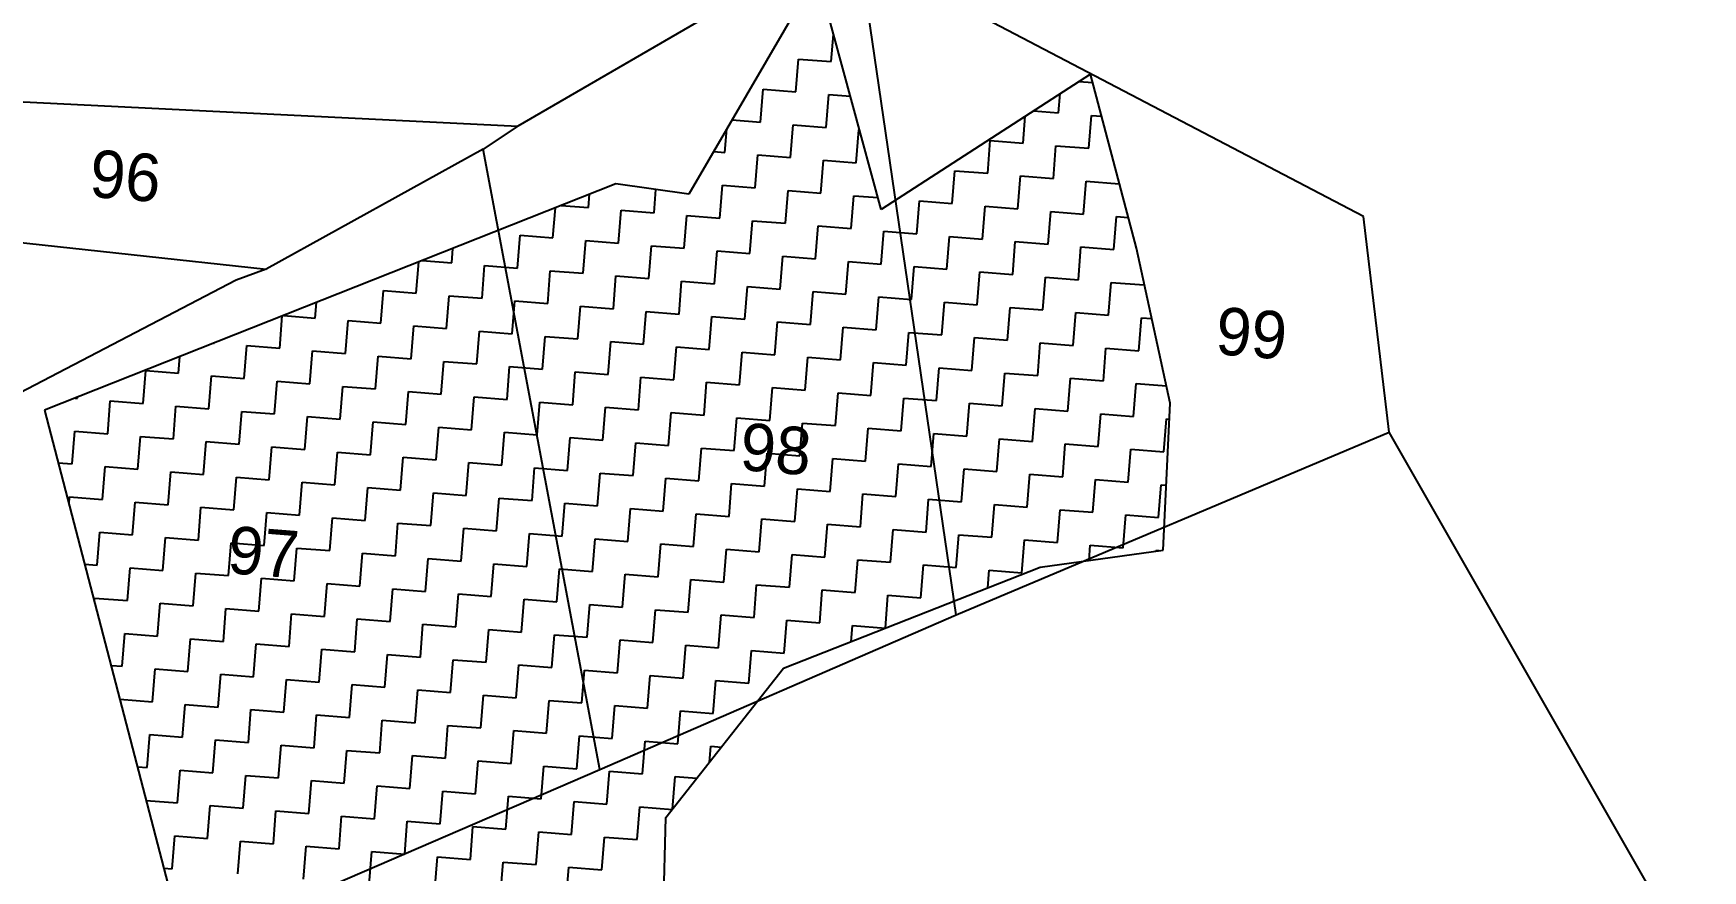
# Model space of a CAD drawing. Header units: metres. Extents: x 281680 to 283954, y 2020493 to 2022850.
# Drawn here: x 282258.7 to 282581.3, y 2022353.7 to 2022515.5 of the extents above; entities that cross this region are included whole.
import ezdxf
from ezdxf.enums import TextEntityAlignment as Align

# ---------------------------------------------------------------- set-up
doc = ezdxf.new("R2010")
doc.units = ezdxf.units.M
doc.header["$MEASUREMENT"] = 0
for name, color, linetype in [('POLY_HATCH', 12, 'Continuous'), ('POLY_PARCEL', 6, 'Continuous'), ('TEXT_PARCEL', 7, 'Continuous'), ('V_BOUND_LINE', 7, 'Continuous')]:
    doc.layers.add(name, color=color, linetype=linetype)
doc.styles.add('TEXT_MAP', font='')
doc.styles.get('TEXT_MAP').set_extended_font_data('Kruti Dev 050')

msp = doc.modelspace()

# ---------------------------------------------------------------- linework, layer by layer
at = {"layer": 'POLY_HATCH'}
for p, q in [((282410.19, 2022526.97), (282385.41, 2022484.41)), ((282422.6, 2022481.45), (282410.19, 2022526.97)), ((282463.01, 2022507.62), (282422.6, 2022481.45)), ((282471.91, 2022473.96), (282463.01, 2022507.62)), ((282371.31, 2022486.43), (282260.89, 2022442.68)), ((282385.41, 2022484.41), (282371.31, 2022486.43)), ((282478.44, 2022444.05), (282471.91, 2022473.96)), ((282260.89, 2022442.68), (282288.87, 2022335.35)), ((282477.07, 2022415.66), (282478.44, 2022444.05)), ((282453.34, 2022412.36), (282477.07, 2022415.66)), ((282403.73, 2022392.82), (282453.34, 2022412.36)), ((282380.99, 2022363.97), (282403.73, 2022392.82)), ((282380.47, 2022344.6), (282380.99, 2022363.97))]:
    msp.add_line(p, q, dxfattribs=at)
at = {"layer": 'POLY_HATCH', "linetype": 'Continuous'}
for p, q in [((282412.95, 2022510.02), (282413.37, 2022515.29)), ((282406.1, 2022504.18), (282406.6, 2022510.52)), ((282406.6, 2022510.52), (282412.95, 2022510.02)), ((282399.25, 2022498.33), (282399.75, 2022504.68)), ((282399.75, 2022504.68), (282406.1, 2022504.18)), ((282411.94, 2022497.32), (282412.45, 2022503.67)), ((282412.45, 2022503.67), (282416.63, 2022503.34)), ((282456.87, 2022500.13), (282457.17, 2022503.84)), ((282460.82, 2022506.2), (282463.44, 2022505.99)), ((282452.03, 2022500.51), (282456.87, 2022500.13)), ((282393.77, 2022498.77), (282399.25, 2022498.33)), ((282405.09, 2022491.48), (282405.59, 2022497.83)), ((282405.59, 2022497.83), (282411.94, 2022497.32)), ((282450.02, 2022494.29), (282450.43, 2022499.48)), ((282462.71, 2022493.28), (282463.22, 2022499.62)), ((282463.22, 2022499.62), (282465.16, 2022499.47)), ((282392.39, 2022492.49), (282392.76, 2022497.03)), ((282417.78, 2022490.47), (282418.29, 2022496.82)), ((282418.29, 2022496.82), (282418.41, 2022496.81)), ((282443.17, 2022488.45), (282443.67, 2022494.79)), ((282443.67, 2022494.79), (282450.02, 2022494.29)), ((282390.21, 2022492.67), (282392.39, 2022492.49)), ((282398.23, 2022485.64), (282398.74, 2022491.99)), ((282398.74, 2022491.99), (282405.09, 2022491.48)), ((282410.93, 2022484.63), (282411.43, 2022490.98)), ((282411.43, 2022490.98), (282417.78, 2022490.47)), ((282455.86, 2022487.44), (282456.37, 2022493.78)), ((282456.37, 2022493.78), (282462.71, 2022493.28)), ((282436.32, 2022482.61), (282436.82, 2022488.95)), ((282436.82, 2022488.95), (282443.17, 2022488.45)), ((282449.01, 2022481.59), (282449.51, 2022487.94)), ((282449.51, 2022487.94), (282455.86, 2022487.44)), ((282366, 2022481.82), (282366.2, 2022484.4)), ((282378.69, 2022480.81), (282379.05, 2022485.32)), ((282391.38, 2022479.8), (282391.89, 2022486.15)), ((282391.89, 2022486.15), (282398.23, 2022485.64)), ((282404.08, 2022478.79), (282404.58, 2022485.13)), ((282404.58, 2022485.13), (282410.93, 2022484.63)), ((282461.7, 2022480.58), (282462.21, 2022486.93)), ((282462.21, 2022486.93), (282468.55, 2022486.42)), ((282468.55, 2022486.42), (282468.57, 2022486.59)), ((282359.14, 2022475.98), (282359.61, 2022481.79)), ((282360.74, 2022482.24), (282366, 2022481.82)), ((282371.84, 2022474.97), (282372.34, 2022481.32)), ((282372.34, 2022481.32), (282378.69, 2022480.81)), ((282416.77, 2022477.78), (282417.28, 2022484.12)), ((282417.28, 2022484.12), (282421.97, 2022483.75)), ((282429.46, 2022476.77), (282429.97, 2022483.11)), ((282429.97, 2022483.11), (282436.32, 2022482.61)), ((282442.16, 2022475.75), (282442.66, 2022482.1)), ((282442.66, 2022482.1), (282449.01, 2022481.59)), ((282454.85, 2022474.74), (282455.36, 2022481.09)), ((282455.36, 2022481.09), (282461.7, 2022480.58)), ((282384.53, 2022473.96), (282385.04, 2022480.31)), ((282385.04, 2022480.31), (282391.38, 2022479.8)), ((282397.22, 2022472.95), (282397.73, 2022479.29)), ((282397.73, 2022479.29), (282404.08, 2022478.79)), ((282409.92, 2022471.94), (282410.42, 2022478.28)), ((282410.42, 2022478.28), (282416.77, 2022477.78)), ((282467.54, 2022473.73), (282468.05, 2022480.08)), ((282468.05, 2022480.08), (282470.34, 2022479.9)), ((282352.29, 2022470.14), (282352.8, 2022476.49)), ((282352.8, 2022476.49), (282359.14, 2022475.98)), ((282364.98, 2022469.13), (282365.49, 2022475.48)), ((282365.49, 2022475.48), (282371.84, 2022474.97)), ((282377.68, 2022468.12), (282378.18, 2022474.46)), ((282378.18, 2022474.46), (282384.53, 2022473.96)), ((282422.61, 2022470.92), (282423.12, 2022477.27)), ((282423.12, 2022477.27), (282429.46, 2022476.77)), ((282435.3, 2022469.91), (282435.81, 2022476.26)), ((282435.81, 2022476.26), (282442.16, 2022475.75)), ((282448, 2022468.9), (282448.5, 2022475.25)), ((282448.5, 2022475.25), (282454.85, 2022474.74)), ((282332.74, 2022465.31), (282333.22, 2022471.34)), ((282333.9, 2022471.61), (282339.6, 2022471.15)), ((282339.6, 2022471.15), (282339.82, 2022473.95)), ((282390.37, 2022467.11), (282390.88, 2022473.45)), ((282390.88, 2022473.45), (282397.22, 2022472.95)), ((282403.06, 2022466.09), (282403.57, 2022472.44)), ((282403.57, 2022472.44), (282409.92, 2022471.94)), ((282415.76, 2022465.08), (282416.26, 2022471.43)), ((282416.26, 2022471.43), (282422.61, 2022470.92)), ((282460.69, 2022467.89), (282461.2, 2022474.24)), ((282461.2, 2022474.24), (282467.54, 2022473.73)), ((282345.44, 2022464.3), (282345.94, 2022470.65)), ((282345.94, 2022470.65), (282352.29, 2022470.14)), ((282358.13, 2022463.29), (282358.64, 2022469.63)), ((282358.64, 2022469.63), (282364.98, 2022469.13)), ((282370.82, 2022462.28), (282371.33, 2022468.62)), ((282371.33, 2022468.62), (282377.68, 2022468.12)), ((282428.45, 2022464.07), (282428.96, 2022470.42)), ((282428.96, 2022470.42), (282435.3, 2022469.91)), ((282441.15, 2022463.06), (282441.65, 2022469.41)), ((282441.65, 2022469.41), (282448, 2022468.9)), ((282453.84, 2022462.05), (282454.34, 2022468.4)), ((282454.34, 2022468.4), (282460.69, 2022467.89)), ((282325.89, 2022459.47), (282326.4, 2022465.82)), ((282326.4, 2022465.82), (282332.74, 2022465.31)), ((282338.59, 2022458.46), (282339.09, 2022464.8)), ((282339.09, 2022464.8), (282345.44, 2022464.3)), ((282383.52, 2022461.26), (282384.02, 2022467.61)), ((282384.02, 2022467.61), (282390.37, 2022467.11)), ((282396.21, 2022460.25), (282396.72, 2022466.6)), ((282396.72, 2022466.6), (282403.06, 2022466.09)), ((282408.91, 2022459.24), (282409.41, 2022465.59)), ((282409.41, 2022465.59), (282415.76, 2022465.08)), ((282466.53, 2022461.04), (282467.04, 2022467.38)), ((282467.04, 2022467.38), (282473.38, 2022466.88)), ((282473.38, 2022466.88), (282473.4, 2022467.11)), ((282313.2, 2022460.48), (282313.44, 2022463.5)), ((282351.28, 2022457.45), (282351.78, 2022463.79)), ((282351.78, 2022463.79), (282358.13, 2022463.29)), ((282363.97, 2022456.44), (282364.48, 2022462.78)), ((282364.48, 2022462.78), (282370.82, 2022462.28)), ((282376.67, 2022455.42), (282377.17, 2022461.77)), ((282377.17, 2022461.77), (282383.52, 2022461.26)), ((282421.6, 2022458.23), (282422.1, 2022464.58)), ((282422.1, 2022464.58), (282428.45, 2022464.07)), ((282434.29, 2022457.22), (282434.8, 2022463.57)), ((282434.8, 2022463.57), (282441.15, 2022463.06)), ((282446.99, 2022456.21), (282447.49, 2022462.55)), ((282447.49, 2022462.55), (282453.84, 2022462.05)), ((282306.35, 2022454.64), (282306.84, 2022460.89)), ((282307.06, 2022460.97), (282313.2, 2022460.48)), ((282319.04, 2022453.63), (282319.55, 2022459.98)), ((282319.55, 2022459.98), (282325.89, 2022459.47)), ((282331.73, 2022452.62), (282332.24, 2022458.96)), ((282332.24, 2022458.96), (282338.59, 2022458.46)), ((282389.36, 2022454.41), (282389.87, 2022460.76)), ((282389.87, 2022460.76), (282396.21, 2022460.25)), ((282402.05, 2022453.4), (282402.56, 2022459.75)), ((282402.56, 2022459.75), (282408.91, 2022459.24)), ((282414.75, 2022452.39), (282415.25, 2022458.74)), ((282415.25, 2022458.74), (282421.6, 2022458.23)), ((282459.68, 2022455.2), (282460.19, 2022461.54)), ((282460.19, 2022461.54), (282466.53, 2022461.04)), ((282472.37, 2022454.18), (282472.88, 2022460.53)), ((282472.88, 2022460.53), (282474.87, 2022460.37)), ((282293.63, 2022455.65), (282293.65, 2022455.65)), ((282293.65, 2022455.65), (282293.65, 2022455.66)), ((282299.49, 2022448.8), (282300, 2022455.15)), ((282300, 2022455.15), (282306.35, 2022454.64)), ((282344.43, 2022451.61), (282344.93, 2022457.95)), ((282344.93, 2022457.95), (282351.28, 2022457.45)), ((282357.12, 2022450.59), (282357.63, 2022456.94)), ((282357.63, 2022456.94), (282363.97, 2022456.44)), ((282369.81, 2022449.58), (282370.32, 2022455.93)), ((282370.32, 2022455.93), (282376.67, 2022455.42)), ((282427.44, 2022451.38), (282427.95, 2022457.72)), ((282427.95, 2022457.72), (282434.29, 2022457.22)), ((282440.13, 2022450.37), (282440.64, 2022456.71)), ((282440.64, 2022456.71), (282446.99, 2022456.21)), ((282452.83, 2022449.36), (282453.33, 2022455.7)), ((282453.33, 2022455.7), (282459.68, 2022455.2)), ((282286.8, 2022449.81), (282287.06, 2022453.05)), ((282312.19, 2022447.79), (282312.69, 2022454.13)), ((282312.69, 2022454.13), (282319.04, 2022453.63)), ((282324.88, 2022446.78), (282325.39, 2022453.12)), ((282325.39, 2022453.12), (282331.73, 2022452.62)), ((282337.57, 2022445.76), (282338.08, 2022452.11)), ((282338.08, 2022452.11), (282344.43, 2022451.61)), ((282382.51, 2022448.57), (282383.01, 2022454.92)), ((282383.01, 2022454.92), (282389.36, 2022454.41)), ((282395.2, 2022447.56), (282395.71, 2022453.91)), ((282395.71, 2022453.91), (282402.05, 2022453.4)), ((282407.89, 2022446.55), (282408.4, 2022452.9)), ((282408.4, 2022452.9), (282414.75, 2022452.39)), ((282420.59, 2022445.54), (282421.09, 2022451.88)), ((282421.09, 2022451.88), (282427.44, 2022451.38)), ((282465.52, 2022448.34), (282466.03, 2022454.69)), ((282466.03, 2022454.69), (282472.37, 2022454.18)), ((282279.95, 2022443.97), (282280.45, 2022450.32)), ((282280.45, 2022450.32), (282286.8, 2022449.81)), ((282292.64, 2022442.96), (282293.15, 2022449.3)), ((282293.15, 2022449.3), (282299.49, 2022448.8)), ((282350.27, 2022444.75), (282350.77, 2022451.1)), ((282350.77, 2022451.1), (282357.12, 2022450.59)), ((282362.96, 2022443.74), (282363.47, 2022450.09)), ((282363.47, 2022450.09), (282369.81, 2022449.58)), ((282375.65, 2022442.73), (282376.16, 2022449.08)), ((282376.16, 2022449.08), (282382.51, 2022448.57)), ((282433.28, 2022444.53), (282433.79, 2022450.87)), ((282433.79, 2022450.87), (282440.13, 2022450.37)), ((282445.97, 2022443.51), (282446.48, 2022449.86)), ((282446.48, 2022449.86), (282452.83, 2022449.36)), ((282458.67, 2022442.5), (282459.17, 2022448.85)), ((282459.17, 2022448.85), (282465.52, 2022448.34)), ((282305.33, 2022441.95), (282305.84, 2022448.29)), ((282305.84, 2022448.29), (282312.19, 2022447.79)), ((282318.03, 2022440.93), (282318.53, 2022447.28)), ((282318.53, 2022447.28), (282324.88, 2022446.78)), ((282330.72, 2022439.92), (282331.23, 2022446.27)), ((282331.23, 2022446.27), (282337.57, 2022445.76)), ((282388.35, 2022441.72), (282388.85, 2022448.07)), ((282388.85, 2022448.07), (282395.2, 2022447.56)), ((282401.04, 2022440.71), (282401.55, 2022447.05)), ((282401.55, 2022447.05), (282407.89, 2022446.55)), ((282413.74, 2022439.7), (282414.24, 2022446.04)), ((282414.24, 2022446.04), (282420.59, 2022445.54)), ((282471.36, 2022441.49), (282471.87, 2022447.84)), ((282471.87, 2022447.84), (282477.71, 2022447.37)), ((282266.79, 2022445.02), (282267.25, 2022444.98)), ((282267.25, 2022444.98), (282267.27, 2022445.21)), ((282273.09, 2022438.13), (282273.6, 2022444.48)), ((282273.6, 2022444.48), (282279.95, 2022443.97)), ((282285.79, 2022437.12), (282286.29, 2022443.46)), ((282286.29, 2022443.46), (282292.64, 2022442.96)), ((282298.48, 2022436.11), (282298.99, 2022442.45)), ((282298.99, 2022442.45), (282305.33, 2022441.95)), ((282343.41, 2022438.91), (282343.92, 2022445.26)), ((282343.92, 2022445.26), (282350.27, 2022444.75)), ((282356.11, 2022437.9), (282356.61, 2022444.25)), ((282356.61, 2022444.25), (282362.96, 2022443.74)), ((282368.8, 2022436.89), (282369.31, 2022443.24)), ((282369.31, 2022443.24), (282375.65, 2022442.73)), ((282381.5, 2022435.88), (282382, 2022442.22)), ((282382, 2022442.22), (282388.35, 2022441.72)), ((282426.43, 2022438.68), (282426.93, 2022445.03)), ((282426.93, 2022445.03), (282433.28, 2022444.53)), ((282439.12, 2022437.67), (282439.63, 2022444.02)), ((282439.63, 2022444.02), (282445.97, 2022443.51)), ((282451.82, 2022436.66), (282452.32, 2022443.01)), ((282452.32, 2022443.01), (282458.67, 2022442.5)), ((282311.18, 2022435.09), (282311.68, 2022441.44)), ((282311.68, 2022441.44), (282318.03, 2022440.93)), ((282323.87, 2022434.08), (282324.37, 2022440.43)), ((282324.37, 2022440.43), (282330.72, 2022439.92)), ((282336.56, 2022433.07), (282337.07, 2022439.42)), ((282337.07, 2022439.42), (282343.41, 2022438.91)), ((282394.19, 2022434.87), (282394.69, 2022441.21)), ((282394.69, 2022441.21), (282401.04, 2022440.71)), ((282406.88, 2022433.85), (282407.39, 2022440.2)), ((282407.39, 2022440.2), (282413.74, 2022439.7)), ((282419.58, 2022432.84), (282420.08, 2022439.19)), ((282420.08, 2022439.19), (282426.43, 2022438.68)), ((282464.51, 2022435.65), (282465.01, 2022442)), ((282465.01, 2022442), (282471.36, 2022441.49)), ((282477.2, 2022434.64), (282477.71, 2022440.99)), ((282477.71, 2022440.99), (282478.29, 2022440.94)), ((282266.24, 2022432.29), (282266.75, 2022438.63)), ((282266.75, 2022438.63), (282273.09, 2022438.13)), ((282278.94, 2022431.28), (282279.44, 2022437.62)), ((282279.44, 2022437.62), (282285.79, 2022437.12)), ((282291.63, 2022430.26), (282292.14, 2022436.61)), ((282292.14, 2022436.61), (282298.48, 2022436.11)), ((282349.26, 2022432.06), (282349.76, 2022438.41)), ((282349.76, 2022438.41), (282356.11, 2022437.9)), ((282361.95, 2022431.05), (282362.46, 2022437.39)), ((282362.46, 2022437.39), (282368.8, 2022436.89)), ((282374.64, 2022430.04), (282375.15, 2022436.38)), ((282375.15, 2022436.38), (282381.5, 2022435.88)), ((282432.27, 2022431.83), (282432.78, 2022438.18)), ((282432.78, 2022438.18), (282439.12, 2022437.67)), ((282444.96, 2022430.82), (282445.47, 2022437.17)), ((282445.47, 2022437.17), (282451.82, 2022436.66)), ((282457.66, 2022429.81), (282458.16, 2022436.16)), ((282458.16, 2022436.16), (282464.51, 2022435.65)), ((282304.32, 2022429.25), (282304.83, 2022435.6)), ((282304.83, 2022435.6), (282311.18, 2022435.09)), ((282317.02, 2022428.24), (282317.52, 2022434.59)), ((282317.52, 2022434.59), (282323.87, 2022434.08)), ((282329.71, 2022427.23), (282330.22, 2022433.58)), ((282330.22, 2022433.58), (282336.56, 2022433.07)), ((282342.4, 2022426.22), (282342.91, 2022432.57)), ((282342.91, 2022432.57), (282349.26, 2022432.06)), ((282387.34, 2022429.03), (282387.84, 2022435.37)), ((282387.84, 2022435.37), (282394.19, 2022434.87)), ((282400.03, 2022428.01), (282400.54, 2022434.36)), ((282400.54, 2022434.36), (282406.88, 2022433.85)), ((282412.72, 2022427), (282413.23, 2022433.35)), ((282413.23, 2022433.35), (282419.58, 2022432.84)), ((282470.35, 2022428.8), (282470.86, 2022435.14)), ((282470.86, 2022435.14), (282477.2, 2022434.64)), ((282263.54, 2022432.5), (282266.24, 2022432.29)), ((282272.08, 2022425.43), (282272.59, 2022431.78)), ((282272.59, 2022431.78), (282278.94, 2022431.28)), ((282284.78, 2022424.42), (282285.28, 2022430.77)), ((282285.28, 2022430.77), (282291.63, 2022430.26)), ((282297.47, 2022423.41), (282297.98, 2022429.76)), ((282297.98, 2022429.76), (282304.32, 2022429.25)), ((282355.1, 2022425.21), (282355.6, 2022431.55)), ((282355.6, 2022431.55), (282361.95, 2022431.05)), ((282367.79, 2022424.2), (282368.3, 2022430.54)), ((282368.3, 2022430.54), (282374.64, 2022430.04)), ((282380.48, 2022423.18), (282380.99, 2022429.53)), ((282380.99, 2022429.53), (282387.34, 2022429.03)), ((282425.42, 2022425.99), (282425.92, 2022432.34)), ((282425.92, 2022432.34), (282432.27, 2022431.83)), ((282438.11, 2022424.98), (282438.62, 2022431.33)), ((282438.62, 2022431.33), (282444.96, 2022430.82)), ((282450.8, 2022423.97), (282451.31, 2022430.31)), ((282451.31, 2022430.31), (282457.66, 2022429.81)), ((282463.5, 2022422.96), (282464, 2022429.3)), ((282464, 2022429.3), (282470.35, 2022428.8)), ((282310.16, 2022422.4), (282310.67, 2022428.75)), ((282310.67, 2022428.75), (282317.02, 2022428.24)), ((282322.86, 2022421.39), (282323.36, 2022427.74)), ((282323.36, 2022427.74), (282329.71, 2022427.23)), ((282335.55, 2022420.38), (282336.06, 2022426.72)), ((282336.06, 2022426.72), (282342.4, 2022426.22)), ((282393.18, 2022422.17), (282393.68, 2022428.52)), ((282393.68, 2022428.52), (282400.03, 2022428.01)), ((282405.87, 2022421.16), (282406.38, 2022427.51)), ((282406.38, 2022427.51), (282412.72, 2022427)), ((282418.56, 2022420.15), (282419.07, 2022426.5)), ((282419.07, 2022426.5), (282425.42, 2022425.99)), ((282476.19, 2022421.95), (282476.7, 2022428.29)), ((282476.7, 2022428.29), (282477.67, 2022428.21)), ((282265.62, 2022424.52), (282265.74, 2022425.94)), ((282265.74, 2022425.94), (282272.08, 2022425.43)), ((282277.92, 2022418.58), (282278.43, 2022424.93)), ((282278.43, 2022424.93), (282284.78, 2022424.42)), ((282290.62, 2022417.57), (282291.12, 2022423.92)), ((282291.12, 2022423.92), (282297.47, 2022423.41)), ((282303.31, 2022416.56), (282303.82, 2022422.91)), ((282303.82, 2022422.91), (282310.16, 2022422.4)), ((282348.24, 2022419.37), (282348.75, 2022425.71)), ((282348.75, 2022425.71), (282355.1, 2022425.21)), ((282360.94, 2022418.35), (282361.44, 2022424.7)), ((282361.44, 2022424.7), (282367.79, 2022424.2)), ((282373.63, 2022417.34), (282374.14, 2022423.69)), ((282374.14, 2022423.69), (282380.48, 2022423.18)), ((282431.26, 2022419.14), (282431.76, 2022425.49)), ((282431.76, 2022425.49), (282438.11, 2022424.98)), ((282443.95, 2022418.13), (282444.46, 2022424.47)), ((282444.46, 2022424.47), (282450.8, 2022423.97)), ((282456.65, 2022417.12), (282457.15, 2022423.46)), ((282457.15, 2022423.46), (282463.5, 2022422.96)), ((282316.01, 2022415.55), (282316.51, 2022421.89)), ((282316.51, 2022421.89), (282322.86, 2022421.39)), ((282328.7, 2022414.54), (282329.2, 2022420.88)), ((282329.2, 2022420.88), (282335.55, 2022420.38)), ((282341.39, 2022413.53), (282341.9, 2022419.87)), ((282341.9, 2022419.87), (282348.24, 2022419.37)), ((282386.33, 2022416.33), (282386.83, 2022422.68)), ((282386.83, 2022422.68), (282393.18, 2022422.17)), ((282399.02, 2022415.32), (282399.52, 2022421.67)), ((282399.52, 2022421.67), (282405.87, 2022421.16)), ((282411.71, 2022414.31), (282412.22, 2022420.66)), ((282412.22, 2022420.66), (282418.56, 2022420.15)), ((282424.41, 2022413.3), (282424.91, 2022419.64)), ((282424.91, 2022419.64), (282431.26, 2022419.14)), ((282469.34, 2022416.1), (282469.84, 2022422.45)), ((282469.84, 2022422.45), (282476.19, 2022421.95)), ((282271.07, 2022412.74), (282271.58, 2022419.09)), ((282271.58, 2022419.09), (282277.92, 2022418.58)), ((282283.77, 2022411.73), (282284.27, 2022418.08)), ((282284.27, 2022418.08), (282290.62, 2022417.57)), ((282296.46, 2022410.72), (282296.96, 2022417.07)), ((282296.96, 2022417.07), (282303.31, 2022416.56)), ((282354.09, 2022412.51), (282354.59, 2022418.86)), ((282354.59, 2022418.86), (282360.94, 2022418.35)), ((282366.78, 2022411.5), (282367.28, 2022417.85)), ((282367.28, 2022417.85), (282373.63, 2022417.34)), ((282379.47, 2022410.49), (282379.98, 2022416.84)), ((282379.98, 2022416.84), (282386.33, 2022416.33)), ((282437.1, 2022412.29), (282437.61, 2022418.63)), ((282437.61, 2022418.63), (282443.95, 2022418.13)), ((282449.79, 2022411.27), (282450.3, 2022417.62)), ((282450.3, 2022417.62), (282456.65, 2022417.12)), ((282462.76, 2022413.67), (282462.99, 2022416.61)), ((282462.99, 2022416.61), (282469.34, 2022416.1)), ((282309.15, 2022409.71), (282309.66, 2022416.05)), ((282309.66, 2022416.05), (282316.01, 2022415.55)), ((282321.85, 2022408.7), (282322.35, 2022415.04)), ((282322.35, 2022415.04), (282328.7, 2022414.54)), ((282334.54, 2022407.68), (282335.05, 2022414.03)), ((282335.05, 2022414.03), (282341.39, 2022413.53)), ((282392.17, 2022409.48), (282392.67, 2022415.83)), ((282392.67, 2022415.83), (282399.02, 2022415.32)), ((282404.86, 2022408.47), (282405.37, 2022414.81)), ((282405.37, 2022414.81), (282411.71, 2022414.31)), ((282417.55, 2022407.46), (282418.06, 2022413.8)), ((282418.06, 2022413.8), (282424.41, 2022413.3)), ((282475.67, 2022415.46), (282475.69, 2022415.6)), ((282475.69, 2022415.6), (282476.3, 2022415.55)), ((282268.64, 2022412.93), (282271.07, 2022412.74)), ((282276.91, 2022405.89), (282277.42, 2022412.24)), ((282277.42, 2022412.24), (282283.77, 2022411.73)), ((282289.61, 2022404.88), (282290.11, 2022411.22)), ((282290.11, 2022411.22), (282296.46, 2022410.72)), ((282302.3, 2022403.87), (282302.81, 2022410.21)), ((282302.81, 2022410.21), (282309.15, 2022409.71)), ((282347.23, 2022406.67), (282347.74, 2022413.02)), ((282347.74, 2022413.02), (282354.09, 2022412.51)), ((282359.93, 2022405.66), (282360.43, 2022412.01)), ((282360.43, 2022412.01), (282366.78, 2022411.5)), ((282372.62, 2022404.65), (282373.13, 2022411)), ((282373.13, 2022411), (282379.47, 2022410.49)), ((282385.31, 2022403.64), (282385.82, 2022409.99)), ((282385.82, 2022409.99), (282392.17, 2022409.48)), ((282430.25, 2022406.44), (282430.75, 2022412.79)), ((282430.75, 2022412.79), (282437.1, 2022412.29)), ((282443.17, 2022408.36), (282443.45, 2022411.78)), ((282443.45, 2022411.78), (282449.79, 2022411.27)), ((282314.99, 2022402.85), (282315.5, 2022409.2)), ((282315.5, 2022409.2), (282321.85, 2022408.7)), ((282327.69, 2022401.84), (282328.19, 2022408.19)), ((282328.19, 2022408.19), (282334.54, 2022407.68)), ((282340.38, 2022400.83), (282340.89, 2022407.18)), ((282340.89, 2022407.18), (282347.23, 2022406.67)), ((282398.01, 2022402.63), (282398.51, 2022408.97)), ((282398.51, 2022408.97), (282404.86, 2022408.47)), ((282410.7, 2022401.62), (282411.21, 2022407.96)), ((282411.21, 2022407.96), (282417.55, 2022407.46)), ((282423.39, 2022400.6), (282423.9, 2022406.95)), ((282423.9, 2022406.95), (282430.25, 2022406.44)), ((282270.52, 2022405.76), (282270.57, 2022406.39)), ((282270.57, 2022406.39), (282276.91, 2022405.89)), ((282282.75, 2022399.04), (282283.26, 2022405.38)), ((282283.26, 2022405.38), (282289.61, 2022404.88)), ((282295.45, 2022398.02), (282295.95, 2022404.37)), ((282295.95, 2022404.37), (282302.3, 2022403.87)), ((282353.07, 2022399.82), (282353.58, 2022406.17)), ((282353.58, 2022406.17), (282359.93, 2022405.66)), ((282365.77, 2022398.81), (282366.27, 2022405.16)), ((282366.27, 2022405.16), (282372.62, 2022404.65)), ((282378.46, 2022397.8), (282378.97, 2022404.14)), ((282378.97, 2022404.14), (282385.31, 2022403.64)), ((282436.58, 2022405.76), (282436.59, 2022405.94)), ((282436.59, 2022405.94), (282436.96, 2022405.91)), ((282308.14, 2022397.01), (282308.65, 2022403.36)), ((282308.65, 2022403.36), (282314.99, 2022402.85)), ((282320.83, 2022396), (282321.34, 2022402.35)), ((282321.34, 2022402.35), (282327.69, 2022401.84)), ((282333.53, 2022394.99), (282334.03, 2022401.34)), ((282334.03, 2022401.34), (282340.38, 2022400.83)), ((282346.22, 2022393.98), (282346.73, 2022400.33)), ((282346.73, 2022400.33), (282353.07, 2022399.82)), ((282391.15, 2022396.79), (282391.66, 2022403.13)), ((282391.66, 2022403.13), (282398.01, 2022402.63)), ((282403.85, 2022395.77), (282404.35, 2022402.12)), ((282404.35, 2022402.12), (282410.7, 2022401.62)), ((282416.8, 2022397.96), (282417.05, 2022401.11)), ((282417.05, 2022401.11), (282423.39, 2022400.6)), ((282275.9, 2022393.2), (282276.41, 2022399.54)), ((282276.41, 2022399.54), (282282.75, 2022399.04)), ((282288.6, 2022392.18), (282289.1, 2022398.53)), ((282289.1, 2022398.53), (282295.45, 2022398.02)), ((282301.29, 2022391.17), (282301.79, 2022397.52)), ((282301.79, 2022397.52), (282308.14, 2022397.01)), ((282358.92, 2022392.97), (282359.42, 2022399.31)), ((282359.42, 2022399.31), (282365.77, 2022398.81)), ((282371.61, 2022391.96), (282372.11, 2022398.3)), ((282372.11, 2022398.3), (282378.46, 2022397.8)), ((282384.3, 2022390.94), (282384.81, 2022397.29)), ((282384.81, 2022397.29), (282391.15, 2022396.79)), ((282313.98, 2022390.16), (282314.49, 2022396.51)), ((282314.49, 2022396.51), (282320.83, 2022396)), ((282326.68, 2022389.15), (282327.18, 2022395.5)), ((282327.18, 2022395.5), (282333.53, 2022394.99)), ((282339.37, 2022388.14), (282339.87, 2022394.48)), ((282339.87, 2022394.48), (282346.22, 2022393.98)), ((282397, 2022389.93), (282397.5, 2022396.28)), ((282397.5, 2022396.28), (282403.85, 2022395.77)), ((282273.75, 2022393.37), (282275.9, 2022393.2)), ((282281.74, 2022386.34), (282282.25, 2022392.69)), ((282282.25, 2022392.69), (282288.6, 2022392.18)), ((282294.44, 2022385.33), (282294.94, 2022391.68)), ((282294.94, 2022391.68), (282301.29, 2022391.17)), ((282307.13, 2022384.32), (282307.64, 2022390.67)), ((282307.64, 2022390.67), (282313.98, 2022390.16)), ((282352.06, 2022387.13), (282352.57, 2022393.47)), ((282352.57, 2022393.47), (282358.92, 2022392.97)), ((282364.76, 2022386.12), (282365.26, 2022392.46)), ((282365.26, 2022392.46), (282371.61, 2022391.96)), ((282377.45, 2022385.1), (282377.96, 2022391.45)), ((282377.96, 2022391.45), (282384.3, 2022390.94)), ((282319.82, 2022383.31), (282320.33, 2022389.66)), ((282320.33, 2022389.66), (282326.68, 2022389.15)), ((282332.52, 2022382.3), (282333.02, 2022388.64)), ((282333.02, 2022388.64), (282339.37, 2022388.14)), ((282345.21, 2022381.29), (282345.72, 2022387.63)), ((282345.72, 2022387.63), (282352.06, 2022387.13)), ((282390.14, 2022384.09), (282390.65, 2022390.44)), ((282390.65, 2022390.44), (282397, 2022389.93)), ((282275.45, 2022386.84), (282281.74, 2022386.34)), ((282287.58, 2022379.49), (282288.09, 2022385.84)), ((282288.09, 2022385.84), (282294.44, 2022385.33)), ((282300.28, 2022378.48), (282300.78, 2022384.83)), ((282300.78, 2022384.83), (282307.13, 2022384.32)), ((282357.9, 2022380.27), (282358.41, 2022386.62)), ((282358.41, 2022386.62), (282364.76, 2022386.12)), ((282370.6, 2022379.26), (282371.1, 2022385.61)), ((282371.1, 2022385.61), (282377.45, 2022385.1)), ((282383.29, 2022378.25), (282383.8, 2022384.6)), ((282383.8, 2022384.6), (282390.14, 2022384.09)), ((282312.97, 2022377.47), (282313.48, 2022383.81)), ((282313.48, 2022383.81), (282319.82, 2022383.31)), ((282325.66, 2022376.46), (282326.17, 2022382.8)), ((282326.17, 2022382.8), (282332.52, 2022382.3)), ((282338.36, 2022375.44), (282338.86, 2022381.79)), ((282338.86, 2022381.79), (282345.21, 2022381.29)), ((282280.73, 2022373.65), (282281.24, 2022380)), ((282281.24, 2022380), (282287.58, 2022379.49)), ((282293.42, 2022372.64), (282293.93, 2022378.98)), ((282293.93, 2022378.98), (282300.28, 2022378.48)), ((282306.12, 2022371.63), (282306.62, 2022377.97)), ((282306.62, 2022377.97), (282312.97, 2022377.47)), ((282351.05, 2022374.43), (282351.56, 2022380.78)), ((282351.56, 2022380.78), (282357.9, 2022380.27)), ((282363.74, 2022373.42), (282364.25, 2022379.77)), ((282364.25, 2022379.77), (282370.6, 2022379.26)), ((282376.44, 2022372.41), (282376.94, 2022378.76)), ((282376.94, 2022378.76), (282383.29, 2022378.25)), ((282389.39, 2022374.63), (282389.64, 2022377.75)), ((282389.64, 2022377.75), (282391.72, 2022377.58)), ((282318.81, 2022370.61), (282319.32, 2022376.96)), ((282319.32, 2022376.96), (282325.66, 2022376.46)), ((282331.51, 2022369.6), (282332.01, 2022375.95)), ((282332.01, 2022375.95), (282338.36, 2022375.44)), ((282344.2, 2022368.59), (282344.7, 2022374.94)), ((282344.7, 2022374.94), (282351.05, 2022374.43)), ((282278.85, 2022373.8), (282280.73, 2022373.65)), ((282286.57, 2022366.8), (282287.08, 2022373.14)), ((282287.08, 2022373.14), (282293.42, 2022372.64)), ((282299.27, 2022365.79), (282299.77, 2022372.13)), ((282299.77, 2022372.13), (282306.12, 2022371.63)), ((282356.89, 2022367.58), (282357.4, 2022373.93)), ((282357.4, 2022373.93), (282363.74, 2022373.42)), ((282369.59, 2022366.57), (282370.09, 2022372.92)), ((282370.09, 2022372.92), (282376.44, 2022372.41)), ((282382.28, 2022365.62), (282382.79, 2022371.9)), ((282382.79, 2022371.9), (282386.98, 2022371.57)), ((282311.96, 2022364.77), (282312.46, 2022371.12)), ((282312.46, 2022371.12), (282318.81, 2022370.61)), ((282324.65, 2022363.76), (282325.16, 2022370.11)), ((282325.16, 2022370.11), (282331.51, 2022369.6)), ((282337.35, 2022362.75), (282337.85, 2022369.1)), ((282337.85, 2022369.1), (282344.2, 2022368.59)), ((282350.04, 2022361.74), (282350.55, 2022368.09)), ((282350.55, 2022368.09), (282356.89, 2022367.58)), ((282280.55, 2022367.28), (282286.57, 2022366.8)), ((282292.41, 2022359.94), (282292.92, 2022366.29)), ((282292.92, 2022366.29), (282299.27, 2022365.79)), ((282305.11, 2022358.93), (282305.61, 2022365.28)), ((282305.61, 2022365.28), (282311.96, 2022364.77)), ((282362.73, 2022360.73), (282363.24, 2022367.07)), ((282363.24, 2022367.07), (282369.59, 2022366.57)), ((282375.43, 2022359.72), (282375.93, 2022366.06)), ((282375.93, 2022366.06), (282382.24, 2022365.56)), ((282317.8, 2022357.92), (282318.31, 2022364.27)), ((282318.31, 2022364.27), (282324.65, 2022363.76)), ((282330.49, 2022356.91), (282331, 2022363.26)), ((282331, 2022363.26), (282337.35, 2022362.75)), ((282343.19, 2022355.9), (282343.69, 2022362.25)), ((282343.69, 2022362.25), (282350.04, 2022361.74)), ((282285.56, 2022354.1), (282286.07, 2022360.45)), ((282286.07, 2022360.45), (282292.41, 2022359.94)), ((282298.25, 2022353.09), (282298.76, 2022359.44)), ((282298.76, 2022359.44), (282305.11, 2022358.93)), ((282310.95, 2022352.08), (282311.45, 2022358.43)), ((282311.45, 2022358.43), (282317.8, 2022357.92)), ((282355.88, 2022354.89), (282356.39, 2022361.23)), ((282356.39, 2022361.23), (282362.73, 2022360.73)), ((282368.57, 2022353.88), (282369.08, 2022360.22)), ((282369.08, 2022360.22), (282375.43, 2022359.72)), ((282323.64, 2022351.07), (282324.15, 2022357.42)), ((282324.15, 2022357.42), (282330.49, 2022356.91)), ((282336.33, 2022350.06), (282336.84, 2022356.4)), ((282336.84, 2022356.4), (282343.19, 2022355.9)), ((282349.03, 2022349.05), (282349.53, 2022355.39)), ((282349.53, 2022355.39), (282355.88, 2022354.89)), ((282283.95, 2022354.23), (282285.56, 2022354.1)), ((282361.72, 2022348.03), (282362.23, 2022354.38)), ((282362.23, 2022354.38), (282368.57, 2022353.88))]:
    msp.add_line(p, q, dxfattribs=at)
at = {"layer": 'POLY_PARCEL'}
for p, q in [((282414.45, 2022533.57), (282352.34, 2022497.56)), ((282437.1, 2022403.16), (282418.38, 2022531.08)), ((282228.98, 2022503.65), (282352.34, 2022497.56)), ((282352.34, 2022497.56), (282345.69, 2022493.12)), ((282345.69, 2022493.12), (282303.72, 2022469.95)), ((282368.24, 2022373.25), (282345.69, 2022493.12)), ((282214.57, 2022479.61), (282303.72, 2022469.95)), ((282303.72, 2022469.95), (282297.91, 2022467.77)), ((282297.91, 2022467.77), (282216.13, 2022425.32)), ((282437.1, 2022403.16), (282520.78, 2022438.45)), ((282368.24, 2022373.25), (282437.1, 2022403.16)), ((282266.94, 2022329.62), (282368.24, 2022373.25))]:
    msp.add_line(p, q, dxfattribs=at)
at = {"layer": 'V_BOUND_LINE'}
for p, q in [((282515.79, 2022480.12), (282418.38, 2022531.08)), ((282520.78, 2022438.45), (282515.79, 2022480.12)), ((282675.82, 2022167.04), (282520.78, 2022438.45))]:
    msp.add_line(p, q, dxfattribs=at)

# ---------------------------------------------------------------- texts
at = {"layer": 'TEXT_PARCEL', "style": 'TEXT_MAP'}
for s, p in [('96', (282276.54, 2022487.96)), ('99', (282494.17, 2022457.56)), ('98', (282402.24, 2022435.19)), ('97', (282303.21, 2022415.26))]:
    msp.add_text(s, height=9.168, rotation=355.4442, dxfattribs=at).set_placement(p, align=Align.MIDDLE)

doc.saveas('drawing.dxf')
